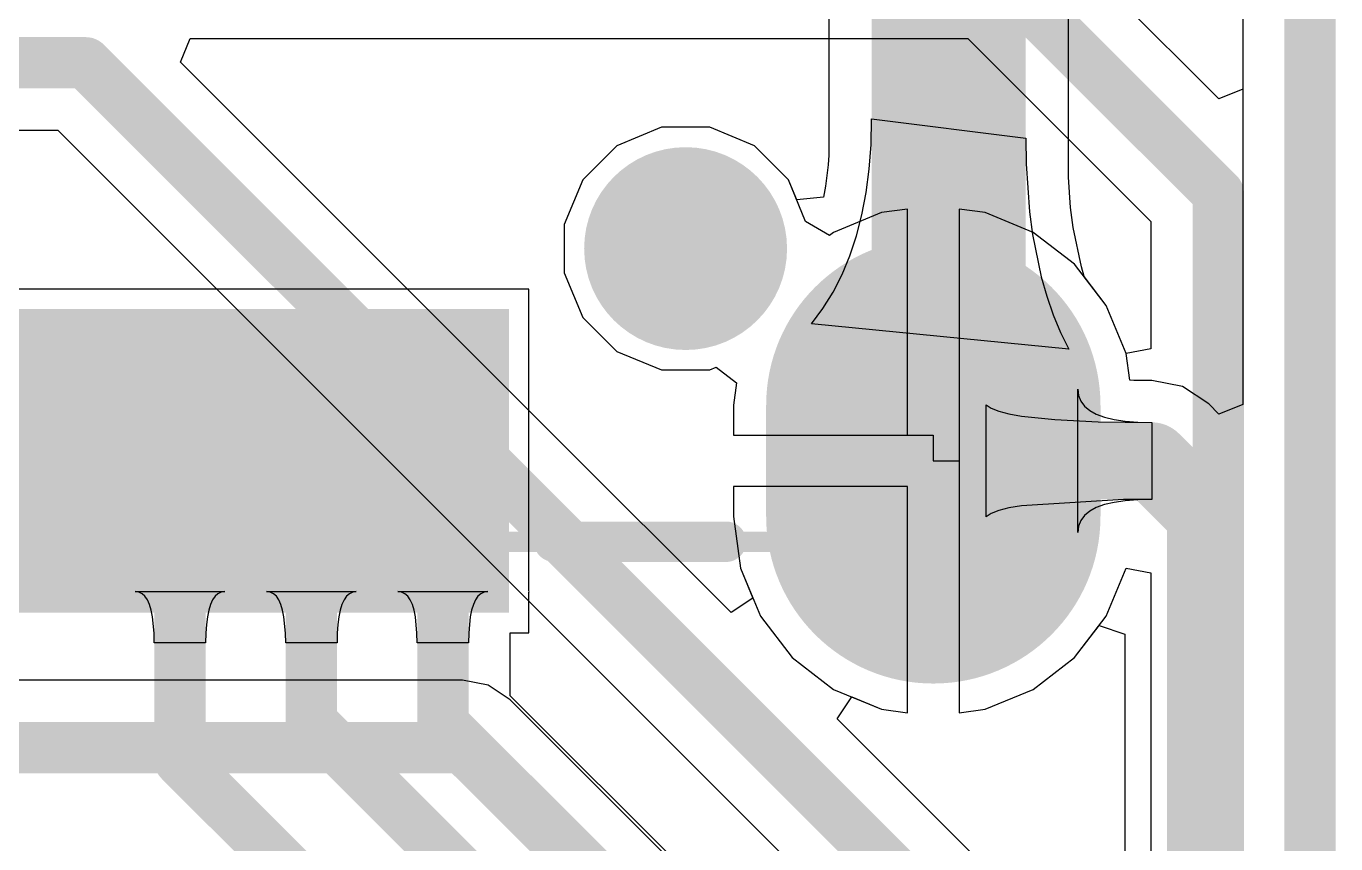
# Model space of a CAD drawing. Header units: inches. Extents: x 1.37 to 4.6, y 1.74 to 5.29.
# Drawn here: x 4.2601 to 4.515, y 4.7512 to 4.9105 of the extents above; entities that cross this region are included whole.
import ezdxf

# ---------------------------------------------------------------- set-up
doc = ezdxf.new("R2010")
doc.units = ezdxf.units.IN
doc.header["$MEASUREMENT"] = 0
for name, color, linetype in [('BottomLayer', 5, 'Continuous'), ('BottomSolder', 6, 'Continuous'), ('KeepOutLayer', 6, 'Continuous'), ('Mechanical13', 56, 'Continuous'), ('MultiLayer', 9, 'Continuous'), ('PadHoleLayer', 156, 'Continuous'), ('TopLayer', 1, 'Continuous'), ('TopOverlay', 2, 'Continuous'), ('TopPaste', 8, 'Continuous'), ('TopSolder', 216, 'Continuous')]:
    doc.layers.add(name, color=color, linetype=linetype)

# ---------------------------------------------------------------- blocks, each defined once
blk = doc.blocks.new('629105150521_188')
at = {"layer": 'BottomLayer'}
h = blk.add_hatch(color=5, dxfattribs=at)
edge = h.paths.add_edge_path()
edge.add_arc((-0.14665, 0.10335), 0.02854, 180, 360)
edge.add_line((-0.11811, 0.10335), (-0.11811, 0.125))
edge.add_arc((-0.14665, 0.125), 0.02854, 0, 180)
edge.add_line((-0.1752, 0.125), (-0.1752, 0.10335))
h = blk.add_hatch(color=5, dxfattribs=at)
edge = h.paths.add_edge_path()
edge.add_arc((-0.09843, 0.07283), 0.01575, 0, 360)
at = {"layer": 'BottomSolder'}
h = blk.add_hatch(color=6, dxfattribs=at)
edge = h.paths.add_edge_path()
edge.add_arc((-0.14665, 0.10335), 0.03254, 180, 360)
edge.add_line((-0.11411, 0.10335), (-0.11411, 0.125))
edge.add_arc((-0.14665, 0.125), 0.03254, 0, 180)
edge.add_line((-0.1792, 0.125), (-0.1792, 0.10335))
h = blk.add_hatch(color=6, dxfattribs=at)
edge = h.paths.add_edge_path()
edge.add_arc((-0.09843, 0.07283), 0.01975, 0, 360)
at = {"layer": 'MultiLayer'}
h = blk.add_hatch(color=9, dxfattribs=at)
edge = h.paths.add_edge_path()
edge.add_arc((-0.14665, 0.10335), 0.02854, 180, 360)
edge.add_line((-0.11811, 0.10335), (-0.11811, 0.125))
edge.add_arc((-0.14665, 0.125), 0.02854, 0, 180)
edge.add_line((-0.1752, 0.125), (-0.1752, 0.10335))
h = blk.add_hatch(color=9, dxfattribs=at)
edge = h.paths.add_edge_path()
edge.add_arc((-0.09843, 0.07283), 0.01575, 0, 360)
at = {"layer": 'PadHoleLayer'}
h = blk.add_hatch(color=156, dxfattribs=at)
edge = h.paths.add_edge_path()
edge.add_arc((-0.14665, 0.10335), 0.01673, 180, 360)
edge.add_line((-0.12992, 0.10335), (-0.12992, 0.125))
edge.add_arc((-0.14665, 0.125), 0.01673, 0, 180)
edge.add_line((-0.16339, 0.125), (-0.16339, 0.10335))
h = blk.add_hatch(color=156, dxfattribs=at)
edge = h.paths.add_edge_path()
edge.add_arc((-0.09843, 0.07283), 0.01575, 0, 360)
at = {"layer": 'TopLayer'}
h = blk.add_hatch(color=1, dxfattribs=at)
edge = h.paths.add_edge_path()
edge.add_arc((-0.14665, 0.10335), 0.02854, 180, 360)
edge.add_line((-0.11811, 0.10335), (-0.11811, 0.125))
edge.add_arc((-0.14665, 0.125), 0.02854, 0, 180)
edge.add_line((-0.1752, 0.125), (-0.1752, 0.10335))
for points in [[(-0.06004, 0.13976), (-0.04232, 0.13976), (-0.04232, 0.08858), (-0.06004, 0.08858)], [(-0.03445, 0.13976), (-0.01673, 0.13976), (-0.01673, 0.08858), (-0.03445, 0.08858)], [(-0.00886, 0.13976), (0.00886, 0.13976), (0.00886, 0.08858), (-0.00886, 0.08858)], [(0.01673, 0.13976), (0.03445, 0.13976), (0.03445, 0.08858), (0.01673, 0.08858)]]:
    blk.add_hatch(color=1, dxfattribs=at).paths.add_polyline_path(points)
h = blk.add_hatch(color=1, dxfattribs=at)
edge = h.paths.add_edge_path()
edge.add_arc((-0.09843, 0.07283), 0.01575, 0, 360)
at = {"layer": 'TopPaste'}
for points in [[(-0.06004, 0.13976), (-0.04232, 0.13976), (-0.04232, 0.08858), (-0.06004, 0.08858)], [(-0.03445, 0.13976), (-0.01673, 0.13976), (-0.01673, 0.08858), (-0.03445, 0.08858)], [(-0.00886, 0.13976), (0.00886, 0.13976), (0.00886, 0.08858), (-0.00886, 0.08858)], [(0.01673, 0.13976), (0.03445, 0.13976), (0.03445, 0.08858), (0.01673, 0.08858)]]:
    blk.add_hatch(color=8, dxfattribs=at).paths.add_polyline_path(points)
at = {"layer": 'TopSolder'}
h = blk.add_hatch(color=216, dxfattribs=at)
edge = h.paths.add_edge_path()
edge.add_arc((-0.14665, 0.10335), 0.03254, 180, 360)
edge.add_line((-0.11411, 0.10335), (-0.11411, 0.125))
edge.add_arc((-0.14665, 0.125), 0.03254, 0, 180)
edge.add_line((-0.1792, 0.125), (-0.1792, 0.10335))
for points in [[(-0.06404, 0.14376), (-0.03832, 0.14376), (-0.03832, 0.08458), (-0.06404, 0.08458)], [(-0.03845, 0.14376), (-0.01273, 0.14376), (-0.01273, 0.08458), (-0.03845, 0.08458)], [(-0.01286, 0.14376), (0.01286, 0.14376), (0.01286, 0.08458), (-0.01286, 0.08458)], [(0.01273, 0.14376), (0.03845, 0.14376), (0.03845, 0.08458), (0.01273, 0.08458)]]:
    blk.add_hatch(color=216, dxfattribs=at).paths.add_polyline_path(points)
h = blk.add_hatch(color=216, dxfattribs=at)
edge = h.paths.add_edge_path()
edge.add_arc((-0.09843, 0.07283), 0.01975, 0, 360)
at = {"layer": 'Mechanical13', "const_width": 0.00394}
for points in [[(-0.15748, 0.12992), (-0.15748, -0.08268)], [(0.15748, 0.12992), (-0.15748, 0.12992)]]:
    blk.add_lwpolyline(points, dxfattribs=at)
at = {"layer": 'Mechanical13', "const_width": 0.00197}
blk.add_lwpolyline([(-0.15846, 0.12992, 1), (-0.1565, 0.12992, 1)], format="xyb", close=True, dxfattribs=at)
blk.add_lwpolyline([(-0.15846, 0.12992, 1), (-0.1565, 0.12992, 1)], format="xyb", close=True, dxfattribs=at)
at = {"layer": 'TopOverlay', "const_width": 0.00787}
for points in [[(-0.07283, 0.12992), (-0.1063, 0.12992)], [(-0.15748, 0.06496), (-0.15748, 0.01181)]]:
    blk.add_lwpolyline(points, dxfattribs=at)
at = {"layer": 'TopOverlay', "const_width": 0.00394}
for points in [[(-0.10827, 0.12992, 1), (-0.10433, 0.12992, 1)], [(-0.0748, 0.12992, 1), (-0.07087, 0.12992, 1)], [(-0.15945, 0.06496, 1), (-0.15551, 0.06496, 1)]]:
    blk.add_lwpolyline(points, format="xyb", close=True, dxfattribs=at)

msp = doc.modelspace()

# ---------------------------------------------------------------- linework, layer by layer
at = {"layer": 'BottomLayer'}
for p, q in [((4.49687, 5.03187), (4.49687, 4.89822)), ((4.49225, 4.89631), (4.4596, 4.92896)), ((4.29009, 4.90347), (4.292, 4.90809)), ((4.292, 4.90809), (4.44334, 4.90809)), ((4.44334, 4.90809), (4.479, 4.87244)), ((4.36318, 4.83038), (4.29009, 4.90347)), ((4.49687, 4.89822), (4.49225, 4.89631)), ((4.209, 4.89022), (4.26622, 4.89022)), ((4.26622, 4.89022), (4.34462, 4.81182)), ((4.38373, 4.89079), (4.37504, 4.88719)), ((4.39312, 4.89079), (4.38373, 4.89079)), ((4.40181, 4.88719), (4.39312, 4.89079)), ((4.37504, 4.88719), (4.3684, 4.88055)), ((4.40845, 4.88055), (4.40181, 4.88719)), ((4.3684, 4.88055), (4.3648, 4.87186)), ((4.4118, 4.87247), (4.40845, 4.88055)), ((4.43165, 4.87487), (4.42659, 4.8742)), ((4.43165, 4.83083), (4.43165, 4.87487)), ((4.44672, 4.8742), (4.44165, 4.87487)), ((4.44165, 4.87487), (4.44165, 4.82583)), ((4.3648, 4.87186), (4.3648, 4.86247)), ((4.41645, 4.86973), (4.4118, 4.87247)), ((4.42659, 4.8742), (4.41722, 4.87032)), ((4.45609, 4.87032), (4.44672, 4.8742)), ((4.479, 4.87244), (4.479, 4.84765)), ((4.41722, 4.87032), (4.41645, 4.86973)), ((4.46414, 4.86414), (4.45609, 4.87032)), ((4.3648, 4.86247), (4.3684, 4.85378)), ((4.47032, 4.85609), (4.46414, 4.86414)), ((4.4742, 4.84672), (4.47032, 4.85609)), ((4.3684, 4.85378), (4.37504, 4.84714)), ((4.37504, 4.84714), (4.38373, 4.84354)), ((4.479, 4.84765), (4.4742, 4.84672)), ((4.39312, 4.84354), (4.39439, 4.84407)), ((4.39439, 4.84407), (4.39835, 4.84102)), ((4.38373, 4.84354), (4.39312, 4.84354)), ((4.39835, 4.84102), (4.39778, 4.83665)), ((4.39778, 4.83665), (4.39778, 4.83083)), ((4.39727, 4.79629), (4.36318, 4.83038)), ((4.36318, 4.83038), (4.36318, 4.83038)), ((4.39778, 4.83083), (4.43165, 4.83083)), ((4.44165, 4.82583), (4.44165, 4.77678)), ((4.43165, 4.82083), (4.39778, 4.82083)), ((4.39778, 4.82083), (4.39778, 4.815)), ((4.43165, 4.77678), (4.43165, 4.82083)), ((4.39778, 4.815), (4.3991, 4.80494)), ((4.34462, 4.81182), (4.42687, 4.72956)), ((4.3991, 4.80494), (4.40151, 4.79912)), ((4.47032, 4.79556), (4.4742, 4.80494)), ((4.4742, 4.80494), (4.479, 4.804)), ((4.479, 4.804), (4.479, 4.69397)), ((4.40151, 4.79912), (4.39727, 4.79629)), ((4.46414, 4.78751), (4.47032, 4.79556)), ((4.45609, 4.78133), (4.46414, 4.78751)), ((4.345, 4.78313), (4.17248, 4.78313)), ((4.35002, 4.78213), (4.345, 4.78313)), ((4.35428, 4.77928), (4.35002, 4.78213)), ((4.44672, 4.77745), (4.45609, 4.78133)), ((4.35721, 4.77635), (4.35428, 4.77928)), ((4.41794, 4.77562), (4.42078, 4.77986)), ((4.42078, 4.77986), (4.42659, 4.77745)), ((4.41629, 4.71727), (4.35721, 4.77635)), ((4.44928, 4.74428), (4.41794, 4.77562)), ((4.42659, 4.77745), (4.43165, 4.77678)), ((4.44165, 4.77678), (4.44672, 4.77745))]:
    msp.add_line(p, q, dxfattribs=at)
at = {"layer": 'BottomLayer', "const_width": 0.01}
for points in [[(4.44878, 4.92122), (4.49213, 4.87787)], [(4.09835, 4.90335), (4.27165, 4.90335)], [(4.27165, 4.90335), (4.3539, 4.8211)], [(4.49213, 4.68854), (4.49213, 4.87787)], [(4.3539, 4.8211), (4.44, 4.735)], [(4.3539, 4.8211), (4.3539, 4.8211)], [(4.15799, 4.77), (4.345, 4.77)], [(4.345, 4.77), (4.34793, 4.76707)], [(4.34793, 4.76707), (4.41519, 4.69981)]]:
    msp.add_lwpolyline(points, dxfattribs=at)
at = {"layer": 'BottomLayer', "const_width": 0.005}
for points in [[(4.26915, 4.90335, 1), (4.27415, 4.90335, 1)], [(4.26915, 4.90335, 1), (4.27415, 4.90335, 1)], [(4.48963, 4.87787, 1), (4.49463, 4.87787, 1)], [(4.48963, 4.87787, 1), (4.49463, 4.87787, 1)], [(4.3514, 4.8211, 1), (4.3564, 4.8211, 1)], [(4.3514, 4.8211, 1), (4.3564, 4.8211, 1)], [(4.3514, 4.8211, 1), (4.3564, 4.8211, 1)], [(4.3514, 4.8211, 1), (4.3564, 4.8211, 1)], [(4.3425, 4.77, 1), (4.3475, 4.77, 1)], [(4.3425, 4.77, 1), (4.3475, 4.77, 1)], [(4.34543, 4.76707, 1), (4.35043, 4.76707, 1)], [(4.34543, 4.76707, 1), (4.35043, 4.76707, 1)]]:
    msp.add_lwpolyline(points, format="xyb", close=True, dxfattribs=at)
at = {"layer": 'KeepOutLayer', "const_width": 0.01}
msp.add_lwpolyline([(4.51, 1.745), (4.51, 5.045)], dxfattribs=at)
at = {"layer": 'TopLayer'}
for p, q in [((4.49687, 5.03187), (4.49687, 4.83683)), ((4.41631, 4.92808), (4.41631, 4.88534)), ((4.46296, 4.88105), (4.46296, 4.92345)), ((4.42452, 4.88744), (4.42464, 4.89246)), ((4.42464, 4.89246), (4.45464, 4.88866)), ((4.38373, 4.89079), (4.37504, 4.88719)), ((4.39312, 4.89079), (4.38373, 4.89079)), ((4.40181, 4.88719), (4.39312, 4.89079)), ((4.37504, 4.88719), (4.3684, 4.88055)), ((4.40845, 4.88055), (4.40181, 4.88719)), ((4.42417, 4.88266), (4.42452, 4.88744)), ((4.45464, 4.88866), (4.45472, 4.88369)), ((4.41631, 4.88534), (4.41618, 4.88346)), ((4.41618, 4.88346), (4.41565, 4.87935)), ((4.42358, 4.87809), (4.42417, 4.88266)), ((4.45472, 4.88369), (4.45539, 4.87432)), ((4.3684, 4.88055), (4.3648, 4.87186)), ((4.41005, 4.87668), (4.40845, 4.88055)), ((4.46338, 4.87514), (4.46296, 4.88105)), ((4.41524, 4.87721), (4.41005, 4.87668)), ((4.41565, 4.87935), (4.41524, 4.87721)), ((4.42276, 4.87376), (4.42358, 4.87809)), ((4.4639, 4.87126), (4.46338, 4.87514)), ((4.3648, 4.87186), (4.3648, 4.86247)), ((4.4217, 4.86965), (4.42276, 4.87376)), ((4.45539, 4.87432), (4.45598, 4.86992)), ((4.42041, 4.86577), (4.4217, 4.86965)), ((4.45598, 4.86992), (4.45766, 4.8617)), ((4.46547, 4.86362), (4.4639, 4.87126)), ((4.41889, 4.86212), (4.42041, 4.86577)), ((4.3648, 4.86247), (4.3684, 4.85378)), ((4.41713, 4.85869), (4.41889, 4.86212)), ((4.45766, 4.8617), (4.45875, 4.85788)), ((4.46601, 4.86171), (4.46547, 4.86362)), ((4.47032, 4.85609), (4.46601, 4.86171)), ((4.35791, 4.85929), (4.25768, 4.85929)), ((4.35791, 4.80053), (4.35791, 4.85929)), ((4.41513, 4.85549), (4.41713, 4.85869)), ((4.45875, 4.85788), (4.46001, 4.85426)), ((4.41291, 4.85252), (4.41513, 4.85549)), ((4.46001, 4.85426), (4.46144, 4.85082)), ((4.4742, 4.84672), (4.47032, 4.85609)), ((4.3684, 4.85378), (4.37504, 4.84714)), ((4.46304, 4.84758), (4.41291, 4.85252)), ((4.46144, 4.85082), (4.46304, 4.84758)), ((4.37504, 4.84714), (4.38373, 4.84354)), ((4.47488, 4.84157), (4.4742, 4.84672)), ((4.39312, 4.84354), (4.39439, 4.84407)), ((4.39439, 4.84407), (4.39835, 4.84102)), ((4.38373, 4.84354), (4.39312, 4.84354)), ((4.4749, 4.84157), (4.47488, 4.84157)), ((4.47571, 4.8415), (4.4749, 4.84157)), ((4.47917, 4.8415), (4.47571, 4.8415)), ((4.48517, 4.84031), (4.47917, 4.8415)), ((4.39835, 4.84102), (4.39778, 4.83665)), ((4.46479, 4.81188), (4.46479, 4.83977)), ((4.46479, 4.83977), (4.46493, 4.83855)), ((4.49026, 4.83691), (4.48517, 4.84031)), ((4.39778, 4.83665), (4.39778, 4.83083)), ((4.44695, 4.81492), (4.44695, 4.83673)), ((4.44695, 4.83673), (4.44792, 4.83608)), ((4.46493, 4.83855), (4.46536, 4.83745)), ((4.46536, 4.83745), (4.46608, 4.83649)), ((4.46608, 4.83649), (4.46709, 4.83565)), ((4.49225, 4.83491), (4.49026, 4.83691)), ((4.49687, 4.83683), (4.49225, 4.83491)), ((4.44792, 4.83608), (4.4494, 4.83551)), ((4.4494, 4.83551), (4.45137, 4.835)), ((4.45137, 4.835), (4.45384, 4.83455)), ((4.45384, 4.83455), (4.46028, 4.83387)), ((4.46028, 4.83387), (4.46873, 4.83346)), ((4.46709, 4.83565), (4.46838, 4.83494)), ((4.46838, 4.83494), (4.46997, 4.83436)), ((4.46997, 4.83436), (4.47184, 4.83391)), ((4.47184, 4.83391), (4.47399, 4.83358)), ((4.47399, 4.83358), (4.47644, 4.83339)), ((4.46873, 4.83346), (4.47917, 4.83333)), ((4.47644, 4.83339), (4.47917, 4.83333)), ((4.47917, 4.83333), (4.47917, 4.81833)), ((4.47917, 4.83333), (4.47917, 4.81833)), ((4.39778, 4.83083), (4.43665, 4.83083)), ((4.43665, 4.83083), (4.43665, 4.82583)), ((4.43665, 4.82583), (4.44165, 4.82583)), ((4.44165, 4.82583), (4.44165, 4.77678)), ((4.43165, 4.82083), (4.39778, 4.82083)), ((4.39778, 4.82083), (4.39778, 4.815)), ((4.43165, 4.77678), (4.43165, 4.82083)), ((4.4737, 4.81829), (4.45384, 4.8171)), ((4.47917, 4.81833), (4.4737, 4.81829)), ((4.47644, 4.81826), (4.47399, 4.81807)), ((4.47917, 4.81833), (4.47644, 4.81826)), ((4.4494, 4.81615), (4.44792, 4.81557)), ((4.45137, 4.81666), (4.4494, 4.81615)), ((4.45384, 4.8171), (4.45137, 4.81666)), ((4.46709, 4.81601), (4.46608, 4.81517)), ((4.46838, 4.81672), (4.46709, 4.81601)), ((4.46997, 4.8173), (4.46838, 4.81672)), ((4.47184, 4.81775), (4.46997, 4.8173)), ((4.47399, 4.81807), (4.47184, 4.81775)), ((4.39778, 4.815), (4.3991, 4.80494)), ((4.44792, 4.81557), (4.44695, 4.81492)), ((4.46536, 4.8142), (4.46493, 4.8131)), ((4.46608, 4.81517), (4.46536, 4.8142)), ((4.46493, 4.8131), (4.46479, 4.81188)), ((4.3991, 4.80494), (4.40299, 4.79556)), ((4.35795, 4.80036), (4.35791, 4.80053)), ((4.28197, 4.80026), (4.28126, 4.80036)), ((4.28126, 4.80036), (4.29874, 4.80036)), ((4.28261, 4.79996), (4.28197, 4.80026)), ((4.28317, 4.79946), (4.28261, 4.79996)), ((4.28365, 4.79876), (4.28317, 4.79946)), ((4.28407, 4.79786), (4.28365, 4.79876)), ((4.29635, 4.79876), (4.29593, 4.79786)), ((4.29683, 4.79946), (4.29635, 4.79876)), ((4.29739, 4.79996), (4.29683, 4.79946)), ((4.29803, 4.80026), (4.29739, 4.79996)), ((4.29874, 4.80036), (4.29803, 4.80026)), ((4.30756, 4.80026), (4.30685, 4.80036)), ((4.30685, 4.80036), (4.32433, 4.80036)), ((4.3082, 4.79996), (4.30756, 4.80026)), ((4.30876, 4.79946), (4.3082, 4.79996)), ((4.30924, 4.79876), (4.30876, 4.79946)), ((4.30966, 4.79786), (4.30924, 4.79876)), ((4.32194, 4.79876), (4.32153, 4.79786)), ((4.32242, 4.79946), (4.32194, 4.79876)), ((4.32298, 4.79996), (4.32242, 4.79946)), ((4.32362, 4.80026), (4.32298, 4.79996)), ((4.32433, 4.80036), (4.32362, 4.80026)), ((4.33315, 4.80026), (4.33244, 4.80036)), ((4.33244, 4.80036), (4.34992, 4.80036)), ((4.33379, 4.79996), (4.33315, 4.80026)), ((4.33435, 4.79946), (4.33379, 4.79996)), ((4.33484, 4.79876), (4.33435, 4.79946)), ((4.33525, 4.79786), (4.33484, 4.79876)), ((4.34753, 4.79876), (4.34712, 4.79786)), ((4.34801, 4.79946), (4.34753, 4.79876)), ((4.34857, 4.79996), (4.34801, 4.79946)), ((4.34921, 4.80026), (4.34857, 4.79996)), ((4.34992, 4.80036), (4.34921, 4.80026)), ((4.35791, 4.80018), (4.35795, 4.80036)), ((4.35791, 4.79236), (4.35791, 4.80018)), ((4.2844, 4.79676), (4.28407, 4.79786)), ((4.28466, 4.79546), (4.2844, 4.79676)), ((4.28496, 4.79226), (4.28466, 4.79546)), ((4.29534, 4.79546), (4.29515, 4.79396)), ((4.2956, 4.79676), (4.29534, 4.79546)), ((4.29593, 4.79786), (4.2956, 4.79676)), ((4.30999, 4.79676), (4.30966, 4.79786)), ((4.31025, 4.79546), (4.30999, 4.79676)), ((4.31055, 4.79226), (4.31025, 4.79546)), ((4.32093, 4.79546), (4.32074, 4.79396)), ((4.32119, 4.79676), (4.32093, 4.79546)), ((4.32153, 4.79786), (4.32119, 4.79676)), ((4.33558, 4.79676), (4.33525, 4.79786)), ((4.33584, 4.79546), (4.33558, 4.79676)), ((4.33614, 4.79226), (4.33584, 4.79546)), ((4.34652, 4.79546), (4.34633, 4.79396)), ((4.34678, 4.79676), (4.34652, 4.79546)), ((4.34712, 4.79786), (4.34678, 4.79676)), ((4.40299, 4.79556), (4.40916, 4.78751)), ((4.29515, 4.79396), (4.29504, 4.79226)), ((4.32074, 4.79396), (4.32063, 4.79226)), ((4.34633, 4.79396), (4.34622, 4.79226)), ((4.46414, 4.78751), (4.46895, 4.79378)), ((4.46895, 4.79378), (4.47395, 4.79208)), ((4.285, 4.79036), (4.28496, 4.79226)), ((4.295, 4.79036), (4.285, 4.79036)), ((4.29504, 4.79226), (4.295, 4.79036)), ((4.31059, 4.79036), (4.31055, 4.79226)), ((4.32059, 4.79036), (4.31059, 4.79036)), ((4.32063, 4.79226), (4.32059, 4.79036)), ((4.33618, 4.79036), (4.33614, 4.79226)), ((4.34618, 4.79036), (4.33618, 4.79036)), ((4.34622, 4.79226), (4.34618, 4.79036)), ((4.35431, 4.7801), (4.35431, 4.79236)), ((4.35431, 4.79236), (4.35791, 4.79236)), ((4.47395, 4.79208), (4.47395, 4.70482)), ((4.40916, 4.78751), (4.41722, 4.78133)), ((4.45609, 4.78133), (4.46414, 4.78751)), ((4.39668, 4.73773), (4.35431, 4.7801)), ((4.41722, 4.78133), (4.42659, 4.77745)), ((4.44672, 4.77745), (4.45609, 4.78133)), ((4.42659, 4.77745), (4.43165, 4.77678)), ((4.44165, 4.77678), (4.44672, 4.77745))]:
    msp.add_line(p, q, dxfattribs=at)
for points, const_width in [([(4.43964, 4.82881), (4.43964, 4.97251)], 0.03), ([(4.43665, 4.82583), (4.43964, 4.82881)], 0.03), ([(4.43665, 4.82583), (4.47917, 4.82583)], 0.015), ([(4.47917, 4.82583), (4.48963, 4.81537)], 0.015), ([(4.29, 4.76744), (4.29, 4.82583)], 0.01), ([(4.31559, 4.77498), (4.31559, 4.82583)], 0.01), ([(4.34118, 4.77467), (4.34118, 4.82583)], 0.01), ([(4.48963, 4.30866), (4.48963, 4.81537)], 0.015), ([(4.31559, 4.77498), (4.36, 4.73057)], 0.01), ([(4.34118, 4.77467), (4.38739, 4.72845)], 0.01), ([(4.29, 4.76744), (4.31441, 4.74303)], 0.01)]:
    msp.add_lwpolyline(points, dxfattribs=dict(at, const_width=const_width))
for points, const_width in [([(4.43214, 4.82881, 1), (4.44714, 4.82881, 1)], 0.015), ([(4.43214, 4.82881, 1), (4.44714, 4.82881, 1)], 0.015), ([(4.42915, 4.82583, 1), (4.44415, 4.82583, 1)], 0.015), ([(4.4329, 4.82583, 1), (4.4404, 4.82583, 1)], 0.0075), ([(4.47542, 4.82583, 1), (4.48292, 4.82583, 1)], 0.0075), ([(4.47542, 4.82583, 1), (4.48292, 4.82583, 1)], 0.0075), ([(4.2875, 4.82583, 1), (4.2925, 4.82583, 1)], 0.005), ([(4.31309, 4.82583, 1), (4.31809, 4.82583, 1)], 0.005), ([(4.33868, 4.82583, 1), (4.34368, 4.82583, 1)], 0.005), ([(4.48588, 4.81537, 1), (4.49338, 4.81537, 1)], 0.0075), ([(4.48588, 4.81537, 1), (4.49338, 4.81537, 1)], 0.0075), ([(4.31309, 4.77498, 1), (4.31809, 4.77498, 1)], 0.005), ([(4.31309, 4.77498, 1), (4.31809, 4.77498, 1)], 0.005), ([(4.33868, 4.77467, 1), (4.34368, 4.77467, 1)], 0.005), ([(4.33868, 4.77467, 1), (4.34368, 4.77467, 1)], 0.005), ([(4.2875, 4.76744, 1), (4.2925, 4.76744, 1)], 0.005), ([(4.2875, 4.76744, 1), (4.2925, 4.76744, 1)], 0.005)]:
    msp.add_lwpolyline(points, format="xyb", close=True, dxfattribs=dict(at, const_width=const_width))

# ---------------------------------------------------------------- block references
at = {"rotation": 180}
msp.add_blockref('629105150521_188', (4.29, 4.94), dxfattribs=at)

doc.saveas('drawing.dxf')
